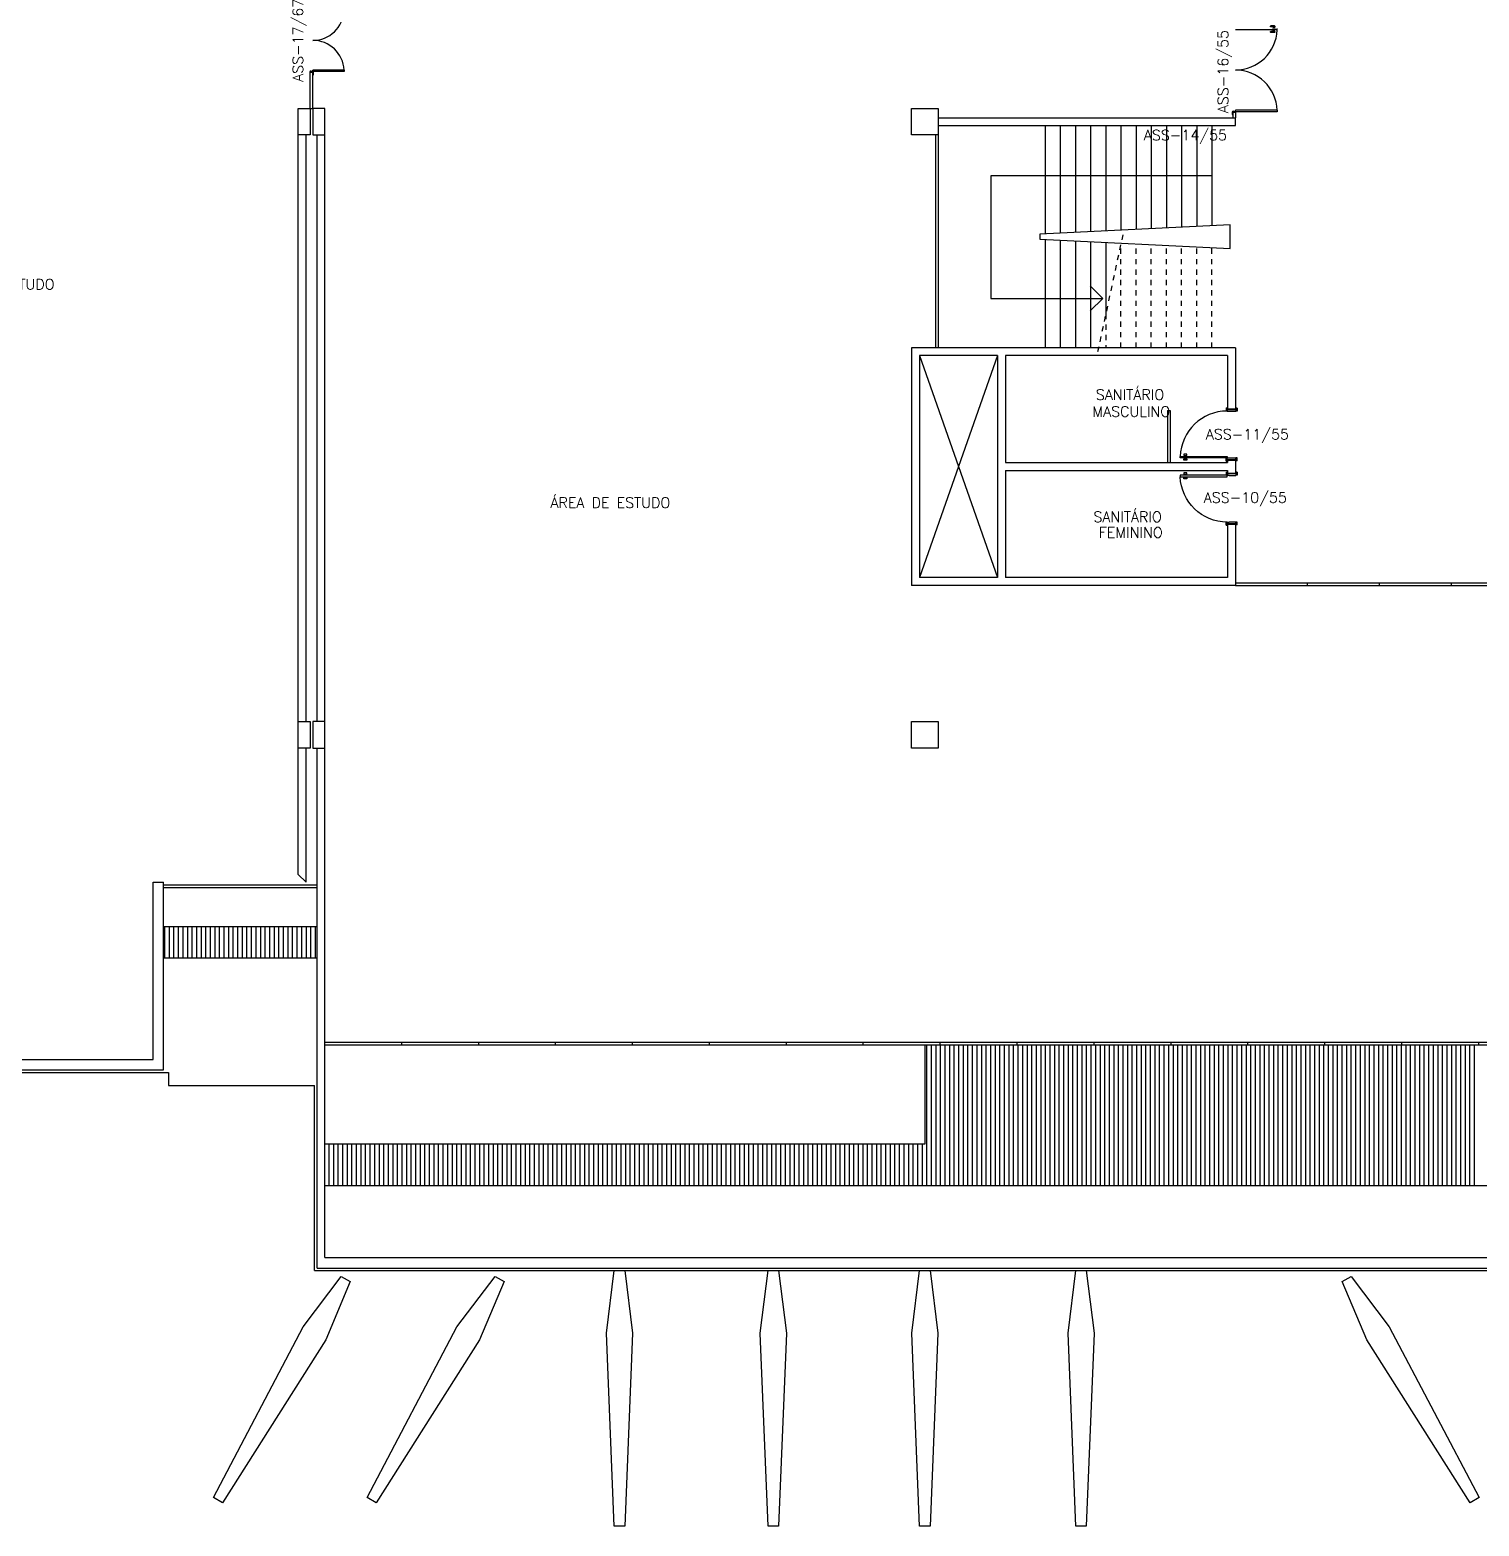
# Model space of a CAD drawing. Extents: x 205 to 339, y 16 to 85.
# Drawn here: x 234.84 to 262.63, y 16.78 to 45.48 of the extents above; entities that cross this region are included whole.
import ezdxf
from ezdxf.enums import TextEntityAlignment as Align

# ---------------------------------------------------------------- set-up
doc = ezdxf.new("R2010")
doc.units = 0
doc.header["$LTSCALE"] = 0.005
doc.header["$MEASUREMENT"] = 0
doc.linetypes.add('CENTER2', pattern=[1.125, 0.75, -0.125, 0.125, -0.125])
doc.linetypes.add('HIDDEN', pattern=[0.375, 0.25, -0.125])
doc.layers.get('0').update_dxf_attribs({"linetype": 'CONTINUOUS'})
for name, color, linetype in [('1', 1, 'CONTINUOUS'), ('3', 2, 'CONTINUOUS'), ('6', 2, 'CONTINUOUS'), ('ALV', 2, 'CONTINUOUS'), ('ENDEREÇO', 2, 'CONTINUOUS'), ('ESTR', 2, 'CONTINUOUS'), ('MACANETA', 1, 'CONTINUOUS'), ('MARCO', 2, 'CONTINUOUS'), ('PORTA', 3, 'CONTINUOUS'), ('PROJ', 1, 'HIDDEN'), ('TEXTO', 2, 'CONTINUOUS')]:
    doc.layers.add(name, color=color, linetype=linetype)
doc.styles.add('UNB-100', font='simplex.shx', dxfattribs={"height": 0.2})

# ---------------------------------------------------------------- blocks, each defined once
blk = doc.blocks.new('*X2')
at = {"color": 0}
for p, q in [((16.45, 13.389), (16.45, 13.989)), ((16.538, 13.389), (16.538, 13.989)), ((16.625, 13.389), (16.625, 13.989)), ((16.712, 13.389), (16.712, 13.989)), ((16.8, 13.389), (16.8, 13.989)), ((16.887, 13.389), (16.887, 13.989)), ((16.975, 13.389), (16.975, 13.989)), ((17.062, 13.389), (17.062, 13.989)), ((17.15, 13.389), (17.15, 13.989)), ((17.238, 13.389), (17.238, 13.989)), ((17.325, 13.389), (17.325, 13.989)), ((17.413, 13.389), (17.413, 13.989)), ((17.5, 13.389), (17.5, 13.989)), ((17.587, 13.389), (17.587, 13.989)), ((17.675, 13.389), (17.675, 13.989)), ((23.8, 13.389), (23.8, 13.989)), ((23.887, 13.389), (23.887, 13.989)), ((23.975, 13.389), (23.975, 13.989)), ((24.062, 13.389), (24.062, 13.989)), ((24.15, 13.389), (24.15, 13.989)), ((24.237, 13.389), (24.237, 13.989)), ((24.325, 13.389), (24.325, 13.989)), ((24.412, 13.389), (24.412, 13.989)), ((24.5, 13.389), (24.5, 13.989)), ((24.587, 13.389), (24.587, 13.989)), ((24.675, 13.389), (24.675, 13.989)), ((24.762, 13.389), (24.762, 13.989)), ((24.85, 13.389), (24.85, 13.989)), ((24.937, 13.389), (24.937, 13.989)), ((25.025, 13.389), (25.025, 13.989)), ((32.638, 13.389), (32.638, 13.989)), ((32.725, 13.389), (32.725, 13.989)), ((32.812, 13.389), (32.812, 13.989)), ((32.9, 13.389), (32.9, 13.989)), ((32.987, 13.389), (32.987, 13.989)), ((33.075, 13.389), (33.075, 13.989)), ((33.162, 13.389), (33.162, 13.989)), ((33.25, 13.389), (33.25, 13.989)), ((33.337, 13.389), (33.337, 13.989)), ((33.425, 13.389), (33.425, 13.989)), ((33.513, 13.389), (33.513, 13.989)), ((33.6, 13.389), (33.6, 13.989)), ((33.687, 13.389), (33.687, 13.989)), ((33.775, 13.389), (33.775, 13.989)), ((33.862, 13.389), (33.862, 13.989)), ((33.95, 13.389), (33.95, 13.989)), ((34.037, 13.389), (34.037, 13.989)), ((34.125, 13.389), (34.125, 13.989)), ((34.212, 13.389), (34.212, 13.989)), ((34.3, 13.389), (34.3, 13.989)), ((34.388, 13.389), (34.388, 13.989)), ((34.475, 13.389), (34.475, 13.989)), ((34.562, 13.389), (34.562, 13.989)), ((34.65, 13.389), (34.65, 13.989)), ((34.737, 13.389), (34.737, 13.989)), ((34.825, 13.389), (34.825, 13.989)), ((34.912, 13.389), (34.912, 13.989)), ((35, 13.389), (35, 13.989)), ((35.087, 13.389), (35.087, 13.989)), ((35.175, 13.389), (35.175, 13.989)), ((35.262, 13.389), (35.262, 13.989)), ((35.35, 13.389), (35.35, 13.989)), ((35.437, 13.389), (35.437, 13.989)), ((35.525, 13.389), (35.525, 13.989))]:
    blk.add_line(p, q, dxfattribs=at)
blk = doc.blocks.new('*X4')
at = {"color": 0}
for p, q in [((47.25, 9.014), (47.25, 11.714)), ((47.337, 9.014), (47.337, 11.714)), ((47.425, 9.014), (47.425, 11.714)), ((47.512, 9.014), (47.512, 11.714)), ((47.6, 9.014), (47.6, 11.714)), ((47.687, 9.014), (47.687, 11.714)), ((47.775, 9.014), (47.775, 11.714)), ((47.862, 9.014), (47.862, 11.714)), ((47.95, 9.014), (47.95, 11.714)), ((48.037, 9.014), (48.037, 11.714)), ((48.125, 9.014), (48.125, 11.714)), ((48.212, 9.014), (48.212, 11.714)), ((48.3, 9.014), (48.3, 11.714)), ((48.387, 9.014), (48.387, 11.714)), ((48.475, 9.014), (48.475, 11.714)), ((48.562, 9.014), (48.562, 11.714)), ((48.65, 9.014), (48.65, 11.714)), ((48.737, 9.014), (48.737, 11.714)), ((48.825, 9.014), (48.825, 11.714)), ((48.912, 9.014), (48.912, 11.714)), ((49, 9.014), (49, 11.714)), ((49.087, 9.014), (49.087, 11.714)), ((49.175, 9.014), (49.175, 11.714)), ((49.262, 9.014), (49.262, 11.714)), ((49.35, 9.014), (49.35, 11.714)), ((49.437, 9.014), (49.437, 11.714)), ((49.525, 9.014), (49.525, 11.714)), ((49.612, 9.014), (49.612, 11.714)), ((49.7, 9.014), (49.7, 11.714)), ((49.787, 9.014), (49.787, 11.714)), ((49.875, 9.014), (49.875, 11.714)), ((49.962, 9.014), (49.962, 11.714)), ((50.05, 9.014), (50.05, 11.714)), ((50.137, 9.014), (50.137, 11.714)), ((50.225, 9.014), (50.225, 11.714)), ((50.312, 9.014), (50.312, 11.714)), ((50.4, 9.014), (50.4, 11.714)), ((50.487, 9.014), (50.487, 11.714)), ((50.575, 9.014), (50.575, 11.714)), ((50.662, 9.014), (50.662, 11.714)), ((50.75, 9.014), (50.75, 11.714)), ((50.837, 9.014), (50.837, 11.714)), ((50.925, 9.014), (50.925, 11.714)), ((51.012, 9.014), (51.012, 11.714)), ((51.1, 9.014), (51.1, 11.714)), ((51.187, 9.014), (51.187, 11.714)), ((51.275, 9.014), (51.275, 11.714)), ((51.362, 9.014), (51.362, 11.714)), ((51.45, 9.014), (51.45, 11.714)), ((51.537, 9.014), (51.537, 11.714)), ((51.625, 9.014), (51.625, 11.714)), ((51.712, 9.014), (51.712, 11.714)), ((51.8, 9.014), (51.8, 11.714)), ((51.887, 9.014), (51.887, 11.714)), ((51.975, 9.014), (51.975, 11.714)), ((52.062, 9.014), (52.062, 11.714)), ((52.15, 9.014), (52.15, 11.714)), ((52.237, 9.014), (52.237, 11.714)), ((52.325, 9.014), (52.325, 11.714)), ((52.412, 9.014), (52.412, 11.714)), ((52.5, 9.014), (52.5, 11.714)), ((52.587, 9.014), (52.587, 11.714)), ((52.675, 9.014), (52.675, 11.714)), ((52.762, 9.014), (52.762, 11.714)), ((52.85, 9.014), (52.85, 11.714)), ((52.937, 9.014), (52.937, 11.714)), ((53.025, 9.014), (53.025, 11.714)), ((53.112, 9.014), (53.112, 11.714)), ((53.2, 9.014), (53.2, 11.714)), ((53.287, 9.014), (53.287, 11.714)), ((53.375, 9.014), (53.375, 11.714)), ((53.462, 9.014), (53.462, 11.714)), ((53.55, 9.014), (53.55, 11.714)), ((53.637, 9.014), (53.637, 11.714)), ((53.725, 9.014), (53.725, 11.714)), ((53.812, 9.014), (53.812, 11.714)), ((53.9, 9.014), (53.9, 11.714)), ((53.987, 9.014), (53.987, 11.714)), ((54.075, 9.014), (54.075, 11.714)), ((54.162, 9.014), (54.162, 11.714)), ((54.25, 9.014), (54.25, 11.714)), ((54.337, 9.014), (54.337, 11.714)), ((54.425, 9.014), (54.425, 11.714)), ((54.512, 9.014), (54.512, 11.714)), ((54.6, 9.014), (54.6, 11.714)), ((54.687, 9.014), (54.687, 11.714)), ((54.775, 9.014), (54.775, 11.714)), ((54.862, 9.014), (54.862, 11.714)), ((54.95, 9.014), (54.95, 11.714)), ((55.037, 9.014), (55.037, 11.714)), ((55.125, 9.014), (55.125, 11.714)), ((55.212, 9.014), (55.212, 11.714)), ((55.3, 9.014), (55.3, 11.714)), ((55.387, 9.014), (55.387, 11.714)), ((55.475, 9.014), (55.475, 11.714)), ((55.562, 9.014), (55.562, 11.714)), ((55.65, 9.014), (55.65, 11.714)), ((55.737, 9.014), (55.737, 11.714)), ((55.825, 9.014), (55.825, 11.714)), ((55.912, 9.014), (55.912, 11.714)), ((56, 9.014), (56, 11.714)), ((56.087, 9.014), (56.087, 11.714)), ((56.175, 9.014), (56.175, 11.714)), ((56.262, 9.014), (56.262, 11.714)), ((56.35, 9.014), (56.35, 11.714)), ((56.437, 9.014), (56.437, 11.714)), ((56.525, 9.014), (56.525, 11.714)), ((56.612, 9.014), (56.612, 11.714)), ((56.7, 9.014), (56.7, 11.714)), ((56.787, 9.014), (56.787, 11.714)), ((56.875, 9.014), (56.875, 11.714)), ((56.962, 9.014), (56.962, 11.714)), ((57.05, 9.014), (57.05, 11.714)), ((57.137, 9.014), (57.137, 11.714)), ((57.225, 9.014), (57.225, 11.714)), ((57.312, 9.014), (57.312, 11.714)), ((57.4, 9.014), (57.4, 11.714)), ((57.487, 9.014), (57.487, 11.714)), ((57.575, 9.014), (57.575, 11.714)), ((57.662, 9.014), (57.662, 11.714)), ((57.75, 9.014), (57.75, 11.714)), ((35.787, 9.014), (35.787, 9.814)), ((35.875, 9.014), (35.875, 9.814)), ((35.962, 9.014), (35.962, 9.814)), ((36.05, 9.014), (36.05, 9.814)), ((36.137, 9.014), (36.137, 9.814)), ((36.225, 9.014), (36.225, 9.814)), ((36.312, 9.014), (36.312, 9.814)), ((36.4, 9.014), (36.4, 9.814)), ((36.487, 9.014), (36.487, 9.814)), ((36.575, 9.014), (36.575, 9.814)), ((36.662, 9.014), (36.662, 9.814)), ((36.75, 9.014), (36.75, 9.814)), ((36.837, 9.014), (36.837, 9.814)), ((36.925, 9.014), (36.925, 9.814)), ((37.012, 9.014), (37.012, 9.814)), ((37.1, 9.014), (37.1, 9.814)), ((37.187, 9.014), (37.187, 9.814)), ((37.275, 9.014), (37.275, 9.814)), ((37.362, 9.014), (37.362, 9.814)), ((37.45, 9.014), (37.45, 9.814)), ((37.537, 9.014), (37.537, 9.814)), ((37.625, 9.014), (37.625, 9.814)), ((37.712, 9.014), (37.712, 9.814)), ((37.8, 9.014), (37.8, 9.814)), ((37.887, 9.014), (37.887, 9.814)), ((37.975, 9.014), (37.975, 9.814)), ((38.062, 9.014), (38.062, 9.814)), ((38.15, 9.014), (38.15, 9.814)), ((38.237, 9.014), (38.237, 9.814)), ((38.325, 9.014), (38.325, 9.814)), ((38.412, 9.014), (38.412, 9.814)), ((38.5, 9.014), (38.5, 9.814)), ((38.587, 9.014), (38.587, 9.814)), ((38.675, 9.014), (38.675, 9.814)), ((38.762, 9.014), (38.762, 9.814)), ((38.85, 9.014), (38.85, 9.814)), ((38.937, 9.014), (38.937, 9.814)), ((39.025, 9.014), (39.025, 9.814)), ((39.112, 9.014), (39.112, 9.814)), ((39.2, 9.014), (39.2, 9.814)), ((39.287, 9.014), (39.287, 9.814)), ((39.375, 9.014), (39.375, 9.814)), ((39.462, 9.014), (39.462, 9.814)), ((39.55, 9.014), (39.55, 9.814)), ((39.637, 9.014), (39.637, 9.814)), ((39.725, 9.014), (39.725, 9.814)), ((39.812, 9.014), (39.812, 9.814)), ((39.9, 9.014), (39.9, 9.814)), ((39.987, 9.014), (39.987, 9.814)), ((40.075, 9.014), (40.075, 9.814)), ((40.162, 9.014), (40.162, 9.814)), ((40.25, 9.014), (40.25, 9.814)), ((40.337, 9.014), (40.337, 9.814)), ((40.425, 9.014), (40.425, 9.814)), ((40.512, 9.014), (40.512, 9.814)), ((40.6, 9.014), (40.6, 9.814)), ((40.687, 9.014), (40.687, 9.814)), ((40.775, 9.014), (40.775, 9.814)), ((40.862, 9.014), (40.862, 9.814)), ((40.95, 9.014), (40.95, 9.814)), ((41.037, 9.014), (41.037, 9.814)), ((41.125, 9.014), (41.125, 9.814)), ((41.212, 9.014), (41.212, 9.814)), ((41.3, 9.014), (41.3, 9.814)), ((41.387, 9.014), (41.387, 9.814)), ((41.475, 9.014), (41.475, 9.814)), ((41.562, 9.014), (41.562, 9.814)), ((41.65, 9.014), (41.65, 9.814)), ((41.737, 9.014), (41.737, 9.814)), ((41.825, 9.014), (41.825, 9.814)), ((41.912, 9.014), (41.912, 9.814)), ((42, 9.014), (42, 9.814)), ((42.087, 9.014), (42.087, 9.814)), ((42.175, 9.014), (42.175, 9.814)), ((42.262, 9.014), (42.262, 9.814)), ((42.35, 9.014), (42.35, 9.814)), ((42.437, 9.014), (42.437, 9.814)), ((42.525, 9.014), (42.525, 9.814)), ((42.612, 9.014), (42.612, 9.814)), ((42.7, 9.014), (42.7, 9.814)), ((42.787, 9.014), (42.787, 9.814)), ((42.875, 9.014), (42.875, 9.814)), ((42.962, 9.014), (42.962, 9.814)), ((43.05, 9.014), (43.05, 9.814)), ((43.137, 9.014), (43.137, 9.814)), ((43.225, 9.014), (43.225, 9.814)), ((43.312, 9.014), (43.312, 9.814)), ((43.4, 9.014), (43.4, 9.814)), ((43.487, 9.014), (43.487, 9.814)), ((43.575, 9.014), (43.575, 9.814)), ((43.662, 9.014), (43.662, 9.814)), ((43.75, 9.014), (43.75, 9.814)), ((43.837, 9.014), (43.837, 9.814)), ((43.925, 9.014), (43.925, 9.814)), ((44.012, 9.014), (44.012, 9.814)), ((44.1, 9.014), (44.1, 9.814)), ((44.187, 9.014), (44.187, 9.814)), ((44.275, 9.014), (44.275, 9.814)), ((44.362, 9.014), (44.362, 9.814)), ((44.45, 9.014), (44.45, 9.814)), ((44.537, 9.014), (44.537, 9.814)), ((44.625, 9.014), (44.625, 9.814)), ((44.712, 9.014), (44.712, 9.814)), ((44.8, 9.014), (44.8, 9.814)), ((44.887, 9.014), (44.887, 9.814)), ((44.975, 9.014), (44.975, 9.814)), ((45.062, 9.014), (45.062, 9.814)), ((45.15, 9.014), (45.15, 9.814)), ((45.237, 9.014), (45.237, 9.814)), ((45.325, 9.014), (45.325, 9.814)), ((45.412, 9.014), (45.412, 9.814)), ((45.5, 9.014), (45.5, 9.814)), ((45.587, 9.014), (45.587, 9.814)), ((45.675, 9.014), (45.675, 9.814)), ((45.762, 9.014), (45.762, 9.814)), ((45.85, 9.014), (45.85, 9.814)), ((45.937, 9.014), (45.937, 9.814)), ((46.025, 9.014), (46.025, 9.814)), ((46.112, 9.014), (46.112, 9.814)), ((46.2, 9.014), (46.2, 9.814)), ((46.287, 9.014), (46.287, 9.814)), ((46.375, 9.014), (46.375, 9.814)), ((46.462, 9.014), (46.462, 9.814)), ((46.55, 9.014), (46.55, 9.814)), ((46.637, 9.014), (46.637, 9.814)), ((46.725, 9.014), (46.725, 9.814)), ((46.812, 9.014), (46.812, 9.814)), ((46.9, 9.014), (46.9, 9.814)), ((46.987, 9.014), (46.987, 9.814)), ((47.075, 9.014), (47.075, 9.814)), ((47.162, 9.014), (47.162, 9.814))]:
    blk.add_line(p, q, dxfattribs=at)
blk = doc.blocks.new('PORTA-90')
at = {"color": 2}
for p, q in [((-94, 1), (-94, 91)), ((-94, 91), (-91, 91)), ((-91, 91), (-91, 1)), ((-100, 3), (-100, 1)), ((-100, 3), (-94.5, 3)), ((-100, 1), (-94, 1)), ((-97, 1), (-97, -16)), ((-94.5, 3), (-94.5, 1)), ((-94, 1), (-94, -3)), ((-91, 1), (-94, 1)), ((2, 1), (-4, 1)), ((-4, 1), (-4, -3)), ((2, 3), (-3.5, 3)), ((-3.5, 3), (-3.5, 1)), ((-1, 1), (-1, -16)), ((2, 3), (2, 1)), ((-99.5, -18), (-99.5, -16)), ((-99.5, -16), (-93.5, -16)), ((-99.5, -18), (-94, -18)), ((-94, -3), (-93.5, -3)), ((-94, -18), (-94, -16)), ((-93.5, -3), (-93.5, -7.5)), ((-93.5, -7.5), (-93.5, -16)), ((-4.5, -3), (-4.5, -7.5)), ((-4, -3), (-4.5, -3)), ((-4.5, -7.5), (-4.5, -16)), ((1.5, -16), (-4.5, -16)), ((1.5, -16), (-4.5, -16)), ((-4, -18), (-4, -16)), ((1.5, -18), (-4, -18)), ((1.5, -18), (1.5, -16))]:
    blk.add_line(p, q, dxfattribs=at)
at = {"color": 1}
for p, q in [((-98.2, 84), (-95.9, 84)), ((-98.2, 78.5), (-98.2, 84)), ((-95.9, 78.5), (-98.2, 78.5)), ((-95.9, 84), (-95.9, 78.5)), ((-86.8, 84), (-89.1, 84)), ((-89.1, 84), (-89.1, 78.5)), ((-89.1, 78.5), (-86.8, 78.5)), ((-86.8, 78.5), (-86.8, 84))]:
    blk.add_line(p, q, dxfattribs=at)
blk.add_arc((-94, 1), 90, 0, 88.0898, dxfattribs=at)
blk = doc.blocks.new('MACANETA')
at = {"layer": 'MACANETA'}
for p, q in [((-0.077, 0.052), (-0.077, 0.12)), ((-0.059, 0.052), (-0.059, 0.12)), ((-0.059, 0.075), (-0.036, 0.075)), ((-0.059, 0.052), (-0.036, 0.052)), ((-0.036, 0.044), (-0.036, 0.084)), ((-0.036, 0.084), (-0.03, 0.084)), ((-0.036, 0.044), (-0.03, 0.044)), ((0.006, 0.084), (0, 0.084)), ((0.006, 0.044), (0, 0.044)), ((0.006, 0.044), (0.006, 0.084)), ((0.029, 0.075), (0.006, 0.075)), ((0.029, 0.052), (0.006, 0.052)), ((0.029, 0.052), (0.029, 0.12)), ((0.047, 0.052), (0.047, 0.12))]:
    blk.add_line(p, q, dxfattribs=at)
for centre, start, end in [((-0.068, 0.12), 90, 180), ((-0.068, 0.052), 180, 270), ((-0.068, 0.12), 0, 90), ((-0.068, 0.052), 270, 0), ((0.038, 0.12), 90, 180), ((0.038, 0.052), 180, 270), ((0.038, 0.12), 0, 90), ((0.038, 0.052), 270, 0)]:
    blk.add_arc(centre, 0.00874, start, end, dxfattribs=at)

msp = doc.modelspace()

# ---------------------------------------------------------------- linework, layer by layer
at = {"layer": '1'}
for p, q in [((254.307, 43.641), (254.307, 41.566)), ((254.598, 43.641), (254.598, 41.58)), ((254.888, 43.641), (254.888, 41.594)), ((255.179, 43.641), (255.179, 41.608)), ((255.47, 43.641), (255.47, 41.622)), ((255.761, 43.641), (255.761, 41.636)), ((256.052, 43.641), (256.052, 41.65)), ((256.343, 43.641), (256.343, 41.664)), ((256.634, 43.641), (256.634, 41.678)), ((256.925, 43.641), (256.925, 41.692)), ((257.216, 43.641), (257.216, 41.705)), ((257.507, 43.641), (257.507, 41.719)), ((254.307, 41.456), (254.307, 39.381)), ((254.598, 41.442), (254.598, 39.381)), ((254.888, 41.429), (254.888, 39.381)), ((255.179, 41.415), (255.179, 39.381)), ((255.47, 41.401), (255.47, 40.026)), ((251.897, 39.231), (253.397, 34.971)), ((253.397, 39.231), (251.897, 34.971)), ((257.957, 34.871), (263.482, 34.871)), ((257.957, 34.821), (263.482, 34.821)), ((260.719, 34.821), (260.719, 34.871)), ((262.1, 34.821), (262.1, 34.871)), ((237.402, 28.276), (240.347, 28.276)), ((237.402, 27.676), (240.347, 27.676)), ((252.002, 26.001), (252.002, 24.101)), ((229.852, 25.476), (237.502, 25.476)), ((237.502, 25.476), (237.502, 25.226)), ((237.502, 25.226), (240.297, 25.226)), ((240.297, 21.676), (240.297, 25.226)), ((252.002, 24.101), (240.497, 24.101)), ((310.547, 23.301), (240.497, 23.301)), ((240.297, 21.676), (310.747, 21.676))]:
    msp.add_line(p, q, dxfattribs=at)
at = {"layer": '1', "linetype": 'CENTER2'}
msp.add_line((255.797, 41.548), (255.313, 39.293), dxfattribs=at)
at = {"layer": '1'}
msp.add_lwpolyline([(257.507, 42.68), (253.264, 42.68), (253.264, 40.327), (255.413, 40.327), (255.173, 40.087), (255.413, 40.327), (255.173, 40.566)], dxfattribs=at)
at = {"layer": '3'}
for p, q in [((258.757, 45.476), (257.957, 45.476)), ((258.757, 45.476), (258.757, 45.506)), ((257.922, 43.916), (257.907, 43.916)), ((257.907, 43.916), (257.907, 43.906)), ((257.922, 43.906), (257.922, 43.916)), ((258.757, 43.936), (257.957, 43.936)), ((257.957, 43.906), (257.957, 43.936)), ((258.757, 43.936), (258.757, 43.906)), ((257.907, 43.906), (257.897, 43.906)), ((257.897, 43.906), (257.897, 43.856)), ((257.897, 43.856), (257.907, 43.856)), ((257.907, 43.891), (257.907, 43.906)), ((257.957, 43.891), (257.907, 43.891)), ((257.907, 43.891), (257.907, 43.791)), ((257.957, 43.906), (257.922, 43.906)), ((257.957, 43.896), (257.957, 43.906)), ((258.757, 43.906), (257.957, 43.906)), ((257.967, 43.896), (257.957, 43.896)), ((257.957, 43.891), (257.957, 43.896)), ((257.957, 43.891), (257.957, 43.791)), ((257.957, 43.846), (257.967, 43.846)), ((257.957, 43.641), (257.957, 43.791)), ((257.967, 43.846), (257.967, 43.896)), ((237.402, 29.076), (240.347, 29.076)), ((237.402, 29.026), (240.347, 29.026)), ((263.737, 26.051), (240.497, 26.051)), ((310.547, 26.001), (240.497, 26.001))]:
    msp.add_line(p, q, dxfattribs=at)
at = {"layer": '6'}
for p, q in [((256.657, 38.176), (256.707, 38.176)), ((256.657, 38.176), (256.657, 37.176)), ((256.707, 38.176), (256.707, 37.176))]:
    msp.add_line(p, q, dxfattribs=at)
at = {"layer": 'ALV'}
for p, q in [((240.217, 43.971), (240.217, 44.661)), ((240.267, 43.971), (240.267, 44.661)), ((240.217, 43.971), (240.267, 43.971)), ((252.257, 43.791), (257.957, 43.791)), ((252.257, 43.641), (257.957, 43.641)), ((239.987, 32.211), (239.987, 43.461)), ((240.137, 32.211), (240.137, 43.461)), ((240.347, 32.211), (240.347, 43.461)), ((240.497, 32.211), (240.497, 43.461)), ((252.207, 43.461), (252.207, 39.381)), ((252.257, 43.461), (252.257, 39.381)), ((257.957, 39.381), (251.747, 39.381)), ((251.747, 39.381), (251.747, 34.821)), ((257.957, 39.381), (257.957, 38.206)), ((251.897, 39.231), (251.897, 34.971)), ((253.397, 39.231), (251.897, 39.231)), ((253.397, 39.231), (253.397, 34.971)), ((257.807, 39.231), (253.547, 39.231)), ((253.547, 39.231), (253.547, 37.176)), ((257.807, 39.231), (257.807, 38.206)), ((257.807, 38.206), (257.957, 38.206)), ((253.547, 37.176), (257.807, 37.176)), ((253.547, 37.026), (257.807, 37.026)), ((253.547, 37.026), (253.547, 34.971)), ((257.807, 37.226), (257.957, 37.226)), ((257.807, 37.226), (257.807, 37.176)), ((257.807, 37.026), (257.807, 36.976)), ((257.957, 37.226), (257.957, 36.976)), ((257.807, 36.976), (257.957, 36.976)), ((257.807, 35.996), (257.957, 35.996)), ((257.807, 35.996), (257.807, 34.971)), ((257.957, 35.996), (257.957, 34.821)), ((257.957, 34.821), (251.747, 34.821)), ((253.397, 34.971), (251.897, 34.971)), ((257.807, 34.971), (253.547, 34.971)), ((259.338, 34.821), (259.338, 34.871)), ((239.987, 29.276), (239.987, 31.701)), ((240.137, 29.126), (240.137, 31.701)), ((240.347, 21.726), (240.347, 31.701)), ((240.497, 21.926), (240.497, 31.701)), ((239.987, 29.276), (240.137, 29.126)), ((237.202, 25.726), (237.202, 29.126)), ((237.202, 29.126), (237.402, 29.126)), ((237.402, 25.526), (237.402, 29.126)), ((241.972, 26.001), (241.972, 26.051)), ((243.447, 26.001), (243.447, 26.051)), ((244.922, 26.001), (244.922, 26.051)), ((246.397, 26.001), (246.397, 26.051)), ((247.872, 26.001), (247.872, 26.051)), ((249.347, 26.001), (249.347, 26.051)), ((250.822, 26.001), (250.822, 26.051)), ((252.297, 26.001), (252.297, 26.051)), ((253.772, 26.001), (253.772, 26.051)), ((255.247, 26.001), (255.247, 26.051)), ((256.722, 26.001), (256.722, 26.051)), ((258.197, 26.001), (258.197, 26.051)), ((259.672, 26.001), (259.672, 26.051)), ((261.147, 26.001), (261.147, 26.051)), ((262.622, 26.001), (262.622, 26.051)), ((230.052, 25.726), (237.202, 25.726)), ((229.852, 25.526), (237.402, 25.526)), ((240.497, 21.926), (310.547, 21.926)), ((240.347, 21.726), (310.697, 21.726))]:
    msp.add_line(p, q, dxfattribs=at)
at = {"layer": 'ALV', "color": 2}
msp.add_line((240.267, 44.661), (240.217, 44.661), dxfattribs=at)
at = {"layer": 'ALV'}
msp.add_lwpolyline([(257.857, 41.736), (254.207, 41.561), (254.207, 41.461), (257.857, 41.286)], close=True, dxfattribs=at)
at = {"layer": 'ESTR'}
for points in [[(240.217, 43.461), (239.987, 43.461), (239.987, 43.971), (240.217, 43.971)], [(240.497, 43.971), (240.267, 43.971), (240.267, 43.461), (240.497, 43.461)], [(252.257, 43.461), (251.747, 43.461), (251.747, 43.971), (252.257, 43.971)], [(240.217, 31.701), (239.987, 31.701), (239.987, 32.211), (240.217, 32.211)], [(240.497, 32.211), (240.267, 32.211), (240.267, 31.701), (240.497, 31.701)], [(252.257, 31.701), (251.747, 31.701), (251.747, 32.211), (252.257, 32.211)], [(240.983, 21.465), (240.513, 20.351), (238.533, 17.222), (238.36, 17.322), (240.08, 20.601), (240.81, 21.565)], [(243.933, 21.465), (243.463, 20.351), (241.483, 17.222), (241.31, 17.322), (243.03, 20.601), (243.76, 21.565)], [(246.247, 21.676), (246.397, 20.476), (246.247, 16.776), (246.047, 16.776), (245.897, 20.476), (246.047, 21.676)], [(249.197, 21.676), (249.347, 20.476), (249.197, 16.776), (248.997, 16.776), (248.847, 20.476), (248.997, 21.676)], [(252.102, 21.676), (252.252, 20.476), (252.102, 16.776), (251.902, 16.776), (251.752, 20.476), (251.902, 21.676)], [(255.097, 21.676), (255.247, 20.476), (255.097, 16.776), (254.897, 16.776), (254.747, 20.476), (254.897, 21.676)], [(260.178, 21.565), (260.908, 20.601), (262.628, 17.322), (262.455, 17.222), (260.475, 20.351), (260.005, 21.465)]]:
    msp.add_lwpolyline(points, close=True, dxfattribs=at)
at = {"layer": 'MARCO', "color": 2}
for p, q in [((240.217, 44.676), (240.207, 44.676)), ((240.207, 44.676), (240.207, 44.626)), ((240.207, 44.626), (240.217, 44.626)), ((240.232, 44.686), (240.217, 44.686)), ((240.217, 44.686), (240.217, 44.676)), ((240.217, 44.661), (240.217, 44.676)), ((240.232, 44.676), (240.232, 44.686)), ((240.267, 44.676), (240.232, 44.676)), ((240.267, 44.666), (240.267, 44.676)), ((240.277, 44.666), (240.267, 44.666)), ((240.267, 44.661), (240.267, 44.666)), ((240.267, 44.616), (240.277, 44.616)), ((240.277, 44.616), (240.277, 44.666))]:
    msp.add_line(p, q, dxfattribs=at)
at = {"layer": 'PORTA', "color": 2}
for p, q in [((240.867, 44.706), (240.267, 44.706)), ((240.267, 44.676), (240.267, 44.706)), ((240.867, 44.676), (240.267, 44.676)), ((240.867, 44.706), (240.867, 44.676))]:
    msp.add_line(p, q, dxfattribs=at)
at = {"layer": 'PORTA', "color": 1}
for centre, radius, start, end in [((240.267, 45.876), 0.6, 270, 357.134), ((257.957, 45.506), 0.8, 270, 357.8509), ((240.267, 44.676), 0.6, 2.866, 90), ((257.957, 43.906), 0.8, 2.1491, 90)]:
    msp.add_arc(centre, radius, start, end, dxfattribs=at)
at = {"layer": 'PROJ'}
for p, q in [((255.761, 39.381), (255.761, 41.387)), ((256.052, 39.381), (256.052, 41.373)), ((256.343, 39.381), (256.343, 41.359)), ((256.634, 39.381), (256.634, 41.345)), ((256.925, 39.381), (256.925, 41.331)), ((257.216, 39.381), (257.216, 41.317)), ((257.507, 39.381), (257.507, 41.303)), ((255.47, 40.026), (255.47, 39.381))]:
    msp.add_line(p, q, dxfattribs=at)

# ---------------------------------------------------------------- block references
at = {"layer": '1'}
for name in ['*X2', '*X4']:
    msp.add_blockref(name, (204.792, 14.287), dxfattribs=at)
at = {"layer": '3', "extrusion": (0, 0, -1), "zscale": -1, "rotation": 270}
msp.add_blockref('MACANETA', (-258.757, 45.476), dxfattribs=at)
at = {"layer": '3', "yscale": 0.01, "zscale": 0.01, "rotation": 90}
for p, xscale in [((257.808, 38.206), 0.01), ((257.808, 35.996), -0.01)]:
    msp.add_blockref('PORTA-90', p, dxfattribs=dict(at, xscale=xscale))

# ---------------------------------------------------------------- texts
at = {"layer": 'ENDEREÇO', "style": 'UNB-100'}
for s, p in [('ASS-17/67', (240.08, 45.277)), ('ASS-16/55', (257.819, 44.676))]:
    msp.add_text(s, height=0.2, rotation=90, dxfattribs=at).set_placement(p, align=Align.CENTER)
for s, p in [('ASS-14/55', (256.998, 43.359)), ('ASS-11/55', (258.187, 37.62)), ('ASS-10/55', (258.146, 36.406))]:
    msp.add_text(s, height=0.2, dxfattribs=at).set_placement(p, align=Align.CENTER)
at = {"layer": 'TEXTO', "style": 'UNB-100'}
for s, p in [('ÁREA DE ESTUDO', (233.017, 40.497)), ('SANITÁRIO', (255.28, 38.38)), ('MASCULINO', (255.214, 38.055)), ('ÁREA DE ESTUDO', (244.823, 36.307)), ('SANITÁRIO', (255.234, 36.036)), ('FEMININO', (255.337, 35.735))]:
    msp.add_text(s, height=0.2, dxfattribs=at).set_placement(p)

doc.saveas('drawing.dxf')
